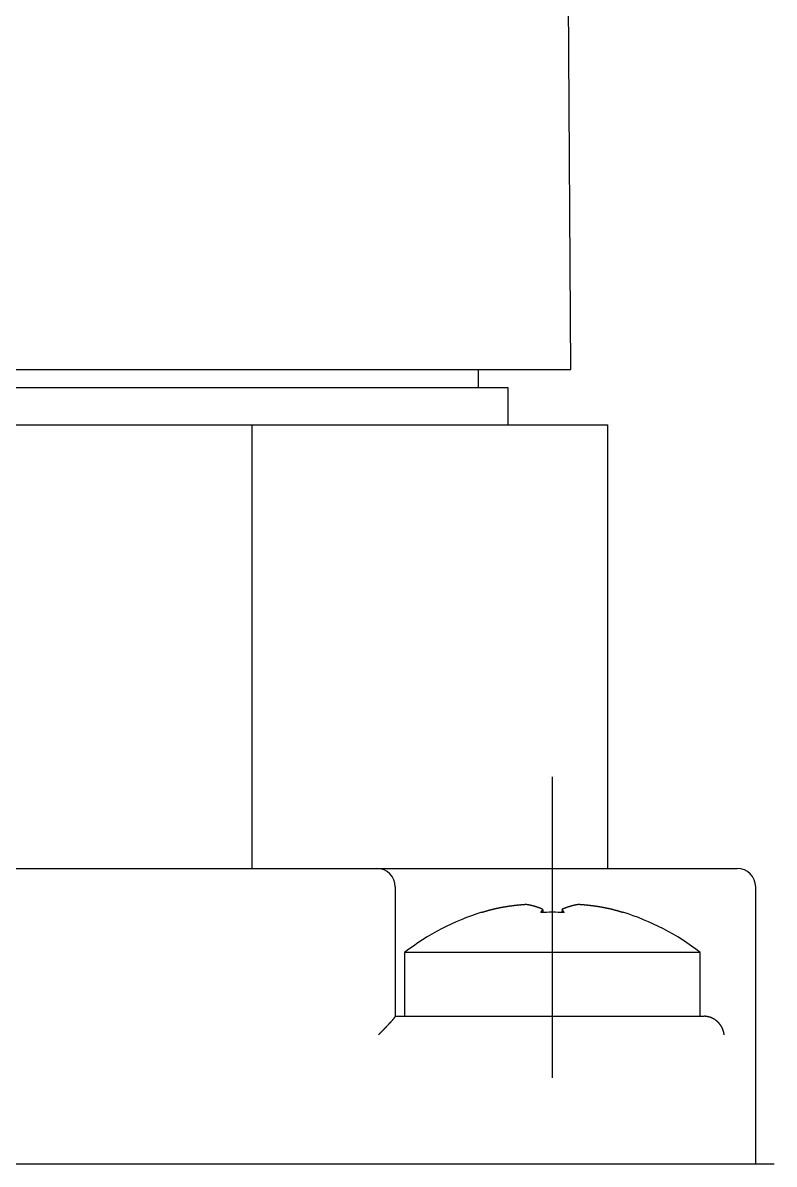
# Model space of a CAD drawing. Extents: x 55 to 320, y 62 to 485.
# Drawn here: x 276.3 to 296.63, y 316.9 to 347.77 of the extents above; entities that cross this region are included whole.
import ezdxf

# ---------------------------------------------------------------- set-up
doc = ezdxf.new("R2010")
doc.units = 0
doc.header["$MEASUREMENT"] = 0
doc.linetypes.add('CENTER', pattern=[50.8, 31.75, -6.35, 6.35, -6.35])
doc.layers.get('0').update_dxf_attribs({"linetype": 'CONTINUOUS'})
doc.layers.add('FR_QBM1_G14_40U', color=7, linetype='CONTINUOUS')

msp = doc.modelspace()

# ---------------------------------------------------------------- linework, layer by layer
at = {"linetype": 'CENTER'}
msp.add_line((290.628, 319.232), (290.628, 327.374), dxfattribs=at)
at = {"layer": 'FR_QBM1_G14_40U', "color": 5, "linetype": 'Continuous'}
for p, q in [((291.128, 338.396), (291.06, 348.396)), ((260.128, 338.396), (291.128, 338.396)), ((260.128, 338.396), (291.127, 338.396)), ((288.628, 337.896), (288.628, 338.396)), ((291.127, 338.396), (291.127, 338.396)), ((289.428, 337.896), (261.828, 337.896)), ((289.428, 336.896), (289.428, 337.896)), ((268.754, 336.896), (282.502, 336.896)), ((282.502, 336.896), (292.128, 336.896)), ((282.502, 324.896), (282.502, 336.896)), ((292.128, 324.896), (292.128, 336.896)), ((273.812, 324.896), (277.444, 324.896)), ((277.444, 324.896), (285.878, 324.896)), ((285.878, 324.896), (286.921, 324.896)), ((286.921, 324.896), (287.657, 324.896)), ((287.657, 324.896), (290.628, 324.896)), ((290.628, 324.896), (294.776, 324.896)), ((294.776, 324.896), (295.545, 324.896)), ((295.545, 324.896), (295.628, 324.896)), ((286.378, 324.396), (286.378, 320.894)), ((296.128, 316.896), (296.128, 324.396)), ((288.727, 323.704), (288.721, 323.71)), ((290.362, 323.792), (290.374, 323.706)), ((290.893, 323.792), (290.882, 323.706)), ((292.529, 323.704), (292.535, 323.71)), ((294.628, 322.62), (286.628, 322.62)), ((286.628, 322.62), (286.628, 320.896)), ((294.628, 320.896), (294.628, 322.62)), ((286.378, 320.896), (289.45, 320.896)), ((289.45, 320.896), (294.628, 320.896)), ((294.628, 320.896), (294.731, 320.896)), ((296.628, 316.896), (254.628, 316.896))]:
    msp.add_line(p, q, dxfattribs=at)
for points in [[(289.921, 323.919, 0), (289.914, 323.918, 0), (289.907, 323.918, 0), (289.9, 323.918, 0), (289.893, 323.917, 0), (289.885, 323.917, 0), (289.878, 323.916, 0), (289.871, 323.916, 0), (289.864, 323.915, 0), (289.857, 323.915, 0), (289.85, 323.914, 0), (289.843, 323.914, 0), (289.836, 323.913, 0), (289.829, 323.913, 0), (289.822, 323.912, 0), (289.815, 323.912, 0), (289.808, 323.911, 0), (289.801, 323.91, 0), (289.794, 323.91, 0), (289.787, 323.909, 0), (289.78, 323.909, 0), (289.773, 323.908, 0), (289.765, 323.907, 0), (289.758, 323.907, 0), (289.751, 323.906, 0), (289.744, 323.906, 0), (289.737, 323.905, 0), (289.73, 323.904, 0), (289.723, 323.904, 0), (289.716, 323.903, 0), (289.709, 323.902, 0), (289.702, 323.901, 0), (289.695, 323.901, 0), (289.688, 323.9, 0), (289.681, 323.899, 0), (289.674, 323.899, 0), (289.667, 323.898, 0), (289.66, 323.897, 0), (289.653, 323.896, 0), (289.646, 323.896, 0), (289.639, 323.895, 0), (289.632, 323.894, 0), (289.625, 323.893, 0), (289.618, 323.892, 0), (289.611, 323.892, 0), (289.604, 323.891, 0), (289.597, 323.89, 0), (289.59, 323.889, 0), (289.583, 323.888, 0), (289.576, 323.887, 0), (289.569, 323.887, 0), (289.562, 323.886, 0), (289.555, 323.885, 0), (289.548, 323.884, 0), (289.542, 323.883, 0), (289.535, 323.882, 0), (289.528, 323.881, 0), (289.521, 323.88, 0), (289.514, 323.879, 0), (289.507, 323.878, 0), (289.5, 323.878, 0), (289.493, 323.877, 0), (289.486, 323.876, 0), (289.479, 323.875, 0), (289.472, 323.874, 0), (289.465, 323.873, 0), (289.458, 323.872, 0), (289.451, 323.871, 0), (289.444, 323.87, 0), (289.437, 323.869, 0), (289.431, 323.868, 0), (289.424, 323.866, 0), (289.417, 323.865, 0), (289.41, 323.864, 0), (289.403, 323.863, 0), (289.396, 323.862, 0), (289.389, 323.861, 0), (289.382, 323.86, 0), (289.375, 323.859, 0), (289.368, 323.858, 0), (289.362, 323.857, 0), (289.355, 323.856, 0), (289.348, 323.854, 0), (289.341, 323.853, 0), (289.334, 323.852, 0), (289.327, 323.851, 0), (289.32, 323.85, 0), (289.313, 323.849, 0), (289.307, 323.847, 0), (289.3, 323.846, 0), (289.293, 323.845, 0), (289.286, 323.844, 0), (289.279, 323.842, 0), (289.272, 323.841, 0), (289.265, 323.84, 0), (289.259, 323.839, 0), (289.252, 323.837, 0), (289.245, 323.836, 0), (289.238, 323.835, 0), (289.231, 323.834, 0), (289.224, 323.832, 0), (289.218, 323.831, 0), (289.211, 323.83, 0), (289.204, 323.828, 0), (289.197, 323.827, 0), (289.19, 323.826, 0), (289.184, 323.824, 0), (289.177, 323.823, 0), (289.17, 323.822, 0), (289.163, 323.82, 0), (289.156, 323.819, 0), (289.15, 323.817, 0), (289.143, 323.816, 0), (289.136, 323.815, 0), (289.129, 323.813, 0), (289.122, 323.812, 0), (289.116, 323.81, 0), (289.109, 323.809, 0), (289.102, 323.807, 0), (289.095, 323.806, 0), (289.089, 323.804, 0), (289.082, 323.803, 0), (289.075, 323.801, 0), (289.068, 323.8, 0), (289.062, 323.798, 0), (289.055, 323.797, 0), (289.048, 323.795, 0), (289.041, 323.794, 0), (289.035, 323.792, 0)], [(290.362, 323.792, 0), (290.359, 323.794, 0), (290.355, 323.795, 0), (290.351, 323.797, 0), (290.348, 323.798, 0), (290.344, 323.8, 0), (290.341, 323.801, 0), (290.337, 323.803, 0), (290.333, 323.804, 0), (290.33, 323.806, 0), (290.326, 323.807, 0), (290.322, 323.809, 0), (290.319, 323.81, 0), (290.315, 323.812, 0), (290.312, 323.813, 0), (290.308, 323.815, 0), (290.304, 323.816, 0), (290.301, 323.817, 0), (290.297, 323.819, 0), (290.294, 323.82, 0), (290.29, 323.822, 0), (290.286, 323.823, 0), (290.283, 323.824, 0), (290.279, 323.826, 0), (290.276, 323.827, 0), (290.272, 323.828, 0), (290.269, 323.83, 0), (290.265, 323.831, 0), (290.262, 323.832, 0), (290.258, 323.834, 0), (290.254, 323.835, 0), (290.251, 323.836, 0), (290.247, 323.837, 0), (290.244, 323.839, 0), (290.24, 323.84, 0), (290.237, 323.841, 0), (290.233, 323.842, 0), (290.23, 323.844, 0), (290.226, 323.845, 0), (290.223, 323.846, 0), (290.219, 323.847, 0), (290.215, 323.849, 0), (290.212, 323.85, 0), (290.208, 323.851, 0), (290.205, 323.852, 0), (290.201, 323.853, 0), (290.198, 323.854, 0), (290.194, 323.856, 0), (290.191, 323.857, 0), (290.187, 323.858, 0), (290.184, 323.859, 0), (290.18, 323.86, 0), (290.177, 323.861, 0), (290.173, 323.862, 0), (290.17, 323.863, 0), (290.166, 323.864, 0), (290.163, 323.865, 0), (290.159, 323.866, 0), (290.156, 323.868, 0), (290.153, 323.869, 0), (290.149, 323.87, 0), (290.146, 323.871, 0), (290.142, 323.872, 0), (290.139, 323.873, 0), (290.135, 323.874, 0), (290.132, 323.875, 0), (290.128, 323.876, 0), (290.125, 323.877, 0), (290.121, 323.878, 0), (290.118, 323.878, 0), (290.115, 323.879, 0), (290.111, 323.88, 0), (290.108, 323.881, 0), (290.104, 323.882, 0), (290.101, 323.883, 0), (290.097, 323.884, 0), (290.094, 323.885, 0), (290.091, 323.886, 0), (290.087, 323.887, 0), (290.084, 323.887, 0), (290.08, 323.888, 0), (290.077, 323.889, 0), (290.074, 323.89, 0), (290.07, 323.891, 0), (290.067, 323.892, 0), (290.063, 323.892, 0), (290.06, 323.893, 0), (290.057, 323.894, 0), (290.053, 323.895, 0), (290.05, 323.896, 0), (290.047, 323.896, 0), (290.043, 323.897, 0), (290.04, 323.898, 0), (290.036, 323.899, 0), (290.033, 323.899, 0), (290.03, 323.9, 0), (290.026, 323.901, 0), (290.023, 323.901, 0), (290.02, 323.902, 0), (290.016, 323.903, 0), (290.013, 323.904, 0), (290.01, 323.904, 0), (290.006, 323.905, 0), (290.003, 323.906, 0), (290, 323.906, 0), (289.996, 323.907, 0), (289.993, 323.907, 0), (289.99, 323.908, 0), (289.986, 323.909, 0), (289.983, 323.909, 0), (289.98, 323.91, 0), (289.977, 323.91, 0), (289.973, 323.911, 0), (289.97, 323.912, 0), (289.967, 323.912, 0), (289.963, 323.913, 0), (289.96, 323.913, 0), (289.957, 323.914, 0), (289.953, 323.914, 0), (289.95, 323.915, 0), (289.947, 323.915, 0), (289.944, 323.916, 0), (289.94, 323.916, 0), (289.937, 323.917, 0), (289.934, 323.917, 0), (289.931, 323.918, 0), (289.927, 323.918, 0), (289.924, 323.918, 0), (289.921, 323.919, 0)], [(291.335, 323.919, 0), (291.332, 323.918, 0), (291.328, 323.918, 0), (291.325, 323.918, 0), (291.322, 323.917, 0), (291.319, 323.917, 0), (291.315, 323.916, 0), (291.312, 323.916, 0), (291.309, 323.915, 0), (291.305, 323.915, 0), (291.302, 323.914, 0), (291.299, 323.914, 0), (291.296, 323.913, 0), (291.292, 323.913, 0), (291.289, 323.912, 0), (291.286, 323.912, 0), (291.282, 323.911, 0), (291.279, 323.91, 0), (291.276, 323.91, 0), (291.273, 323.909, 0), (291.269, 323.909, 0), (291.266, 323.908, 0), (291.263, 323.907, 0), (291.259, 323.907, 0), (291.256, 323.906, 0), (291.253, 323.906, 0), (291.249, 323.905, 0), (291.246, 323.904, 0), (291.243, 323.904, 0), (291.239, 323.903, 0), (291.236, 323.902, 0), (291.233, 323.901, 0), (291.229, 323.901, 0), (291.226, 323.9, 0), (291.223, 323.899, 0), (291.219, 323.899, 0), (291.216, 323.898, 0), (291.212, 323.897, 0), (291.209, 323.896, 0), (291.206, 323.896, 0), (291.202, 323.895, 0), (291.199, 323.894, 0), (291.196, 323.893, 0), (291.192, 323.892, 0), (291.189, 323.892, 0), (291.185, 323.891, 0), (291.182, 323.89, 0), (291.179, 323.889, 0), (291.175, 323.888, 0), (291.172, 323.887, 0), (291.168, 323.887, 0), (291.165, 323.886, 0), (291.162, 323.885, 0), (291.158, 323.884, 0), (291.155, 323.883, 0), (291.151, 323.882, 0), (291.148, 323.881, 0), (291.144, 323.88, 0), (291.141, 323.879, 0), (291.138, 323.878, 0), (291.134, 323.878, 0), (291.131, 323.877, 0), (291.127, 323.876, 0), (291.124, 323.875, 0), (291.12, 323.874, 0), (291.117, 323.873, 0), (291.113, 323.872, 0), (291.11, 323.871, 0), (291.107, 323.87, 0), (291.103, 323.869, 0), (291.1, 323.868, 0), (291.096, 323.866, 0), (291.093, 323.865, 0), (291.089, 323.864, 0), (291.086, 323.863, 0), (291.082, 323.862, 0), (291.079, 323.861, 0), (291.075, 323.86, 0), (291.072, 323.859, 0), (291.068, 323.858, 0), (291.065, 323.857, 0), (291.061, 323.856, 0), (291.058, 323.854, 0), (291.054, 323.853, 0), (291.051, 323.852, 0), (291.047, 323.851, 0), (291.044, 323.85, 0), (291.04, 323.849, 0), (291.037, 323.847, 0), (291.033, 323.846, 0), (291.03, 323.845, 0), (291.026, 323.844, 0), (291.023, 323.842, 0), (291.019, 323.841, 0), (291.015, 323.84, 0), (291.012, 323.839, 0), (291.008, 323.837, 0), (291.005, 323.836, 0), (291.001, 323.835, 0), (290.998, 323.834, 0), (290.994, 323.832, 0), (290.991, 323.831, 0), (290.987, 323.83, 0), (290.983, 323.828, 0), (290.98, 323.827, 0), (290.976, 323.826, 0), (290.973, 323.824, 0), (290.969, 323.823, 0), (290.966, 323.822, 0), (290.962, 323.82, 0), (290.958, 323.819, 0), (290.955, 323.817, 0), (290.951, 323.816, 0), (290.948, 323.815, 0), (290.944, 323.813, 0), (290.94, 323.812, 0), (290.937, 323.81, 0), (290.933, 323.809, 0), (290.93, 323.807, 0), (290.926, 323.806, 0), (290.922, 323.804, 0), (290.919, 323.803, 0), (290.915, 323.801, 0), (290.912, 323.8, 0), (290.908, 323.798, 0), (290.904, 323.797, 0), (290.901, 323.795, 0), (290.897, 323.794, 0), (290.893, 323.792, 0)], [(292.221, 323.792, 0), (292.214, 323.794, 0), (292.207, 323.795, 0), (292.201, 323.797, 0), (292.194, 323.798, 0), (292.187, 323.8, 0), (292.181, 323.801, 0), (292.174, 323.803, 0), (292.167, 323.804, 0), (292.16, 323.806, 0), (292.153, 323.807, 0), (292.147, 323.809, 0), (292.14, 323.81, 0), (292.133, 323.812, 0), (292.126, 323.813, 0), (292.12, 323.815, 0), (292.113, 323.816, 0), (292.106, 323.817, 0), (292.099, 323.819, 0), (292.092, 323.82, 0), (292.086, 323.822, 0), (292.079, 323.823, 0), (292.072, 323.824, 0), (292.065, 323.826, 0), (292.058, 323.827, 0), (292.052, 323.828, 0), (292.045, 323.83, 0), (292.038, 323.831, 0), (292.031, 323.832, 0), (292.024, 323.834, 0), (292.018, 323.835, 0), (292.011, 323.836, 0), (292.004, 323.837, 0), (291.997, 323.839, 0), (291.99, 323.84, 0), (291.983, 323.841, 0), (291.977, 323.842, 0), (291.97, 323.844, 0), (291.963, 323.845, 0), (291.956, 323.846, 0), (291.949, 323.847, 0), (291.942, 323.849, 0), (291.935, 323.85, 0), (291.928, 323.851, 0), (291.922, 323.852, 0), (291.915, 323.853, 0), (291.908, 323.854, 0), (291.901, 323.856, 0), (291.894, 323.857, 0), (291.887, 323.858, 0), (291.88, 323.859, 0), (291.873, 323.86, 0), (291.867, 323.861, 0), (291.86, 323.862, 0), (291.853, 323.863, 0), (291.846, 323.864, 0), (291.839, 323.865, 0), (291.832, 323.866, 0), (291.825, 323.868, 0), (291.818, 323.869, 0), (291.811, 323.87, 0), (291.804, 323.871, 0), (291.797, 323.872, 0), (291.791, 323.873, 0), (291.784, 323.874, 0), (291.777, 323.875, 0), (291.77, 323.876, 0), (291.763, 323.877, 0), (291.756, 323.878, 0), (291.749, 323.878, 0), (291.742, 323.879, 0), (291.735, 323.88, 0), (291.728, 323.881, 0), (291.721, 323.882, 0), (291.714, 323.883, 0), (291.707, 323.884, 0), (291.7, 323.885, 0), (291.693, 323.886, 0), (291.686, 323.887, 0), (291.679, 323.887, 0), (291.672, 323.888, 0), (291.665, 323.889, 0), (291.658, 323.89, 0), (291.651, 323.891, 0), (291.644, 323.892, 0), (291.637, 323.892, 0), (291.63, 323.893, 0), (291.623, 323.894, 0), (291.616, 323.895, 0), (291.609, 323.896, 0), (291.602, 323.896, 0), (291.595, 323.897, 0), (291.588, 323.898, 0), (291.581, 323.899, 0), (291.574, 323.899, 0), (291.567, 323.9, 0), (291.56, 323.901, 0), (291.553, 323.901, 0), (291.546, 323.902, 0), (291.539, 323.903, 0), (291.532, 323.904, 0), (291.525, 323.904, 0), (291.518, 323.905, 0), (291.511, 323.906, 0), (291.504, 323.906, 0), (291.497, 323.907, 0), (291.49, 323.907, 0), (291.483, 323.908, 0), (291.476, 323.909, 0), (291.469, 323.909, 0), (291.462, 323.91, 0), (291.455, 323.91, 0), (291.448, 323.911, 0), (291.441, 323.912, 0), (291.434, 323.912, 0), (291.427, 323.913, 0), (291.42, 323.913, 0), (291.413, 323.914, 0), (291.406, 323.914, 0), (291.398, 323.915, 0), (291.391, 323.915, 0), (291.384, 323.916, 0), (291.377, 323.916, 0), (291.37, 323.917, 0), (291.363, 323.917, 0), (291.356, 323.918, 0), (291.349, 323.918, 0), (291.342, 323.918, 0), (291.335, 323.919, 0)], [(289.035, 323.792, 0), (289.032, 323.792, 0), (289.03, 323.791, 0), (289.027, 323.79, 0), (289.025, 323.79, 0), (289.023, 323.789, 0), (289.02, 323.789, 0), (289.018, 323.788, 0), (289.015, 323.787, 0), (289.013, 323.787, 0), (289.01, 323.786, 0), (289.008, 323.785, 0), (289.006, 323.785, 0), (289.003, 323.784, 0), (289.001, 323.783, 0), (288.998, 323.783, 0), (288.996, 323.782, 0), (288.994, 323.782, 0), (288.991, 323.781, 0), (288.989, 323.78, 0), (288.986, 323.78, 0), (288.984, 323.779, 0), (288.981, 323.778, 0), (288.979, 323.778, 0), (288.977, 323.777, 0), (288.974, 323.776, 0), (288.972, 323.776, 0), (288.969, 323.775, 0), (288.967, 323.774, 0), (288.965, 323.774, 0), (288.962, 323.773, 0), (288.96, 323.772, 0), (288.957, 323.772, 0), (288.955, 323.771, 0), (288.953, 323.77, 0), (288.95, 323.77, 0), (288.948, 323.769, 0), (288.945, 323.768, 0), (288.943, 323.768, 0), (288.94, 323.767, 0), (288.938, 323.766, 0), (288.936, 323.766, 0), (288.933, 323.765, 0), (288.931, 323.764, 0), (288.928, 323.764, 0), (288.926, 323.763, 0), (288.924, 323.762, 0), (288.921, 323.762, 0), (288.919, 323.761, 0), (288.916, 323.76, 0), (288.914, 323.76, 0), (288.912, 323.759, 0), (288.909, 323.758, 0), (288.907, 323.758, 0), (288.904, 323.757, 0), (288.902, 323.756, 0), (288.899, 323.756, 0), (288.897, 323.755, 0), (288.895, 323.754, 0), (288.892, 323.754, 0), (288.89, 323.753, 0), (288.887, 323.752, 0), (288.885, 323.751, 0), (288.883, 323.751, 0), (288.88, 323.75, 0), (288.878, 323.749, 0), (288.875, 323.749, 0), (288.873, 323.748, 0), (288.871, 323.747, 0), (288.868, 323.747, 0), (288.866, 323.746, 0), (288.863, 323.745, 0), (288.861, 323.745, 0), (288.859, 323.744, 0), (288.856, 323.743, 0), (288.854, 323.742, 0), (288.851, 323.742, 0), (288.849, 323.741, 0), (288.847, 323.74, 0), (288.844, 323.74, 0), (288.842, 323.739, 0), (288.839, 323.738, 0), (288.837, 323.738, 0), (288.835, 323.737, 0), (288.832, 323.736, 0), (288.83, 323.735, 0), (288.827, 323.735, 0), (288.825, 323.734, 0), (288.823, 323.733, 0), (288.82, 323.733, 0), (288.818, 323.732, 0), (288.815, 323.731, 0), (288.813, 323.73, 0), (288.811, 323.73, 0), (288.808, 323.729, 0), (288.806, 323.728, 0), (288.803, 323.728, 0), (288.801, 323.727, 0), (288.799, 323.726, 0), (288.796, 323.725, 0), (288.794, 323.725, 0), (288.791, 323.724, 0), (288.789, 323.723, 0), (288.787, 323.722, 0), (288.784, 323.722, 0), (288.782, 323.721, 0), (288.779, 323.72, 0), (288.777, 323.72, 0), (288.775, 323.719, 0), (288.772, 323.718, 0), (288.77, 323.717, 0), (288.768, 323.717, 0), (288.765, 323.716, 0), (288.763, 323.715, 0), (288.76, 323.714, 0), (288.758, 323.714, 0), (288.756, 323.713, 0), (288.753, 323.712, 0), (288.751, 323.711, 0), (288.748, 323.711, 0), (288.746, 323.71, 0), (288.744, 323.709, 0), (288.741, 323.708, 0), (288.739, 323.708, 0), (288.736, 323.707, 0), (288.734, 323.706, 0), (288.732, 323.705, 0), (288.729, 323.705, 0), (288.727, 323.704, 0)], [(290.362, 323.792, 0), (290.362, 323.792, 0), (290.361, 323.791, 0), (290.361, 323.79, 0), (290.361, 323.79, 0), (290.36, 323.789, 0), (290.36, 323.789, 0), (290.359, 323.788, 0), (290.359, 323.787, 0), (290.359, 323.787, 0), (290.358, 323.786, 0), (290.358, 323.785, 0), (290.357, 323.785, 0), (290.357, 323.784, 0), (290.357, 323.783, 0), (290.356, 323.783, 0), (290.356, 323.782, 0), (290.355, 323.782, 0), (290.355, 323.781, 0), (290.355, 323.78, 0), (290.354, 323.78, 0), (290.354, 323.779, 0), (290.353, 323.778, 0), (290.353, 323.778, 0), (290.353, 323.777, 0), (290.352, 323.776, 0), (290.352, 323.776, 0), (290.351, 323.775, 0), (290.351, 323.774, 0), (290.351, 323.774, 0), (290.35, 323.773, 0), (290.35, 323.772, 0), (290.349, 323.772, 0), (290.349, 323.771, 0), (290.349, 323.77, 0), (290.348, 323.77, 0), (290.348, 323.769, 0), (290.347, 323.768, 0), (290.347, 323.768, 0), (290.347, 323.767, 0), (290.346, 323.766, 0), (290.346, 323.766, 0), (290.345, 323.765, 0), (290.345, 323.764, 0), (290.345, 323.764, 0), (290.344, 323.763, 0), (290.344, 323.762, 0), (290.343, 323.762, 0), (290.343, 323.761, 0), (290.343, 323.76, 0), (290.342, 323.76, 0), (290.342, 323.759, 0), (290.341, 323.758, 0), (290.341, 323.758, 0), (290.341, 323.757, 0), (290.34, 323.756, 0), (290.34, 323.756, 0), (290.339, 323.755, 0), (290.339, 323.754, 0), (290.339, 323.754, 0), (290.338, 323.753, 0), (290.338, 323.752, 0), (290.337, 323.751, 0), (290.337, 323.751, 0), (290.337, 323.75, 0), (290.336, 323.749, 0), (290.336, 323.749, 0), (290.335, 323.748, 0), (290.335, 323.747, 0), (290.335, 323.747, 0), (290.334, 323.746, 0), (290.334, 323.745, 0), (290.333, 323.745, 0), (290.333, 323.744, 0), (290.333, 323.743, 0), (290.332, 323.742, 0), (290.332, 323.742, 0), (290.331, 323.741, 0), (290.331, 323.74, 0), (290.331, 323.74, 0), (290.33, 323.739, 0), (290.33, 323.738, 0), (290.329, 323.738, 0), (290.329, 323.737, 0), (290.329, 323.736, 0), (290.328, 323.735, 0), (290.328, 323.735, 0), (290.327, 323.734, 0), (290.327, 323.733, 0), (290.327, 323.733, 0), (290.326, 323.732, 0), (290.326, 323.731, 0), (290.325, 323.73, 0), (290.325, 323.73, 0), (290.325, 323.729, 0), (290.324, 323.728, 0), (290.324, 323.728, 0), (290.323, 323.727, 0), (290.323, 323.726, 0), (290.323, 323.725, 0), (290.322, 323.725, 0), (290.322, 323.724, 0), (290.321, 323.723, 0), (290.321, 323.722, 0), (290.321, 323.722, 0), (290.32, 323.721, 0), (290.32, 323.72, 0), (290.319, 323.72, 0), (290.319, 323.719, 0), (290.319, 323.718, 0), (290.318, 323.717, 0), (290.318, 323.717, 0), (290.317, 323.716, 0), (290.317, 323.715, 0), (290.317, 323.714, 0), (290.316, 323.714, 0), (290.316, 323.713, 0), (290.315, 323.712, 0), (290.315, 323.711, 0), (290.315, 323.711, 0), (290.314, 323.71, 0), (290.314, 323.709, 0), (290.313, 323.708, 0), (290.313, 323.708, 0), (290.313, 323.707, 0), (290.312, 323.706, 0), (290.312, 323.705, 0), (290.311, 323.705, 0), (290.311, 323.704, 0)], [(290.945, 323.704, 0), (290.944, 323.705, 0), (290.944, 323.705, 0), (290.943, 323.706, 0), (290.943, 323.707, 0), (290.943, 323.708, 0), (290.942, 323.708, 0), (290.942, 323.709, 0), (290.941, 323.71, 0), (290.941, 323.711, 0), (290.941, 323.711, 0), (290.94, 323.712, 0), (290.94, 323.713, 0), (290.939, 323.714, 0), (290.939, 323.714, 0), (290.939, 323.715, 0), (290.938, 323.716, 0), (290.938, 323.717, 0), (290.937, 323.717, 0), (290.937, 323.718, 0), (290.937, 323.719, 0), (290.936, 323.72, 0), (290.936, 323.72, 0), (290.935, 323.721, 0), (290.935, 323.722, 0), (290.935, 323.722, 0), (290.934, 323.723, 0), (290.934, 323.724, 0), (290.933, 323.725, 0), (290.933, 323.725, 0), (290.933, 323.726, 0), (290.932, 323.727, 0), (290.932, 323.728, 0), (290.931, 323.728, 0), (290.931, 323.729, 0), (290.931, 323.73, 0), (290.93, 323.73, 0), (290.93, 323.731, 0), (290.929, 323.732, 0), (290.929, 323.733, 0), (290.929, 323.733, 0), (290.928, 323.734, 0), (290.928, 323.735, 0), (290.927, 323.735, 0), (290.927, 323.736, 0), (290.927, 323.737, 0), (290.926, 323.738, 0), (290.926, 323.738, 0), (290.925, 323.739, 0), (290.925, 323.74, 0), (290.925, 323.74, 0), (290.924, 323.741, 0), (290.924, 323.742, 0), (290.923, 323.742, 0), (290.923, 323.743, 0), (290.923, 323.744, 0), (290.922, 323.745, 0), (290.922, 323.745, 0), (290.921, 323.746, 0), (290.921, 323.747, 0), (290.921, 323.747, 0), (290.92, 323.748, 0), (290.92, 323.749, 0), (290.919, 323.749, 0), (290.919, 323.75, 0), (290.919, 323.751, 0), (290.918, 323.751, 0), (290.918, 323.752, 0), (290.917, 323.753, 0), (290.917, 323.754, 0), (290.917, 323.754, 0), (290.916, 323.755, 0), (290.916, 323.756, 0), (290.915, 323.756, 0), (290.915, 323.757, 0), (290.915, 323.758, 0), (290.914, 323.758, 0), (290.914, 323.759, 0), (290.913, 323.76, 0), (290.913, 323.76, 0), (290.913, 323.761, 0), (290.912, 323.762, 0), (290.912, 323.762, 0), (290.911, 323.763, 0), (290.911, 323.764, 0), (290.911, 323.764, 0), (290.91, 323.765, 0), (290.91, 323.766, 0), (290.909, 323.766, 0), (290.909, 323.767, 0), (290.909, 323.768, 0), (290.908, 323.768, 0), (290.908, 323.769, 0), (290.907, 323.77, 0), (290.907, 323.77, 0), (290.907, 323.771, 0), (290.906, 323.772, 0), (290.906, 323.772, 0), (290.905, 323.773, 0), (290.905, 323.774, 0), (290.905, 323.774, 0), (290.904, 323.775, 0), (290.904, 323.776, 0), (290.903, 323.776, 0), (290.903, 323.777, 0), (290.903, 323.778, 0), (290.902, 323.778, 0), (290.902, 323.779, 0), (290.901, 323.78, 0), (290.901, 323.78, 0), (290.901, 323.781, 0), (290.9, 323.782, 0), (290.9, 323.782, 0), (290.899, 323.783, 0), (290.899, 323.783, 0), (290.899, 323.784, 0), (290.898, 323.785, 0), (290.898, 323.785, 0), (290.897, 323.786, 0), (290.897, 323.787, 0), (290.897, 323.787, 0), (290.896, 323.788, 0), (290.896, 323.789, 0), (290.895, 323.789, 0), (290.895, 323.79, 0), (290.895, 323.79, 0), (290.894, 323.791, 0), (290.894, 323.792, 0), (290.893, 323.792, 0)], [(292.529, 323.704, 0), (292.526, 323.705, 0), (292.524, 323.705, 0), (292.522, 323.706, 0), (292.519, 323.707, 0), (292.517, 323.708, 0), (292.514, 323.708, 0), (292.512, 323.709, 0), (292.51, 323.71, 0), (292.507, 323.711, 0), (292.505, 323.711, 0), (292.502, 323.712, 0), (292.5, 323.713, 0), (292.498, 323.714, 0), (292.495, 323.714, 0), (292.493, 323.715, 0), (292.491, 323.716, 0), (292.488, 323.717, 0), (292.486, 323.717, 0), (292.483, 323.718, 0), (292.481, 323.719, 0), (292.479, 323.72, 0), (292.476, 323.72, 0), (292.474, 323.721, 0), (292.471, 323.722, 0), (292.469, 323.722, 0), (292.467, 323.723, 0), (292.464, 323.724, 0), (292.462, 323.725, 0), (292.459, 323.725, 0), (292.457, 323.726, 0), (292.455, 323.727, 0), (292.452, 323.728, 0), (292.45, 323.728, 0), (292.447, 323.729, 0), (292.445, 323.73, 0), (292.443, 323.73, 0), (292.44, 323.731, 0), (292.438, 323.732, 0), (292.435, 323.733, 0), (292.433, 323.733, 0), (292.431, 323.734, 0), (292.428, 323.735, 0), (292.426, 323.735, 0), (292.423, 323.736, 0), (292.421, 323.737, 0), (292.419, 323.738, 0), (292.416, 323.738, 0), (292.414, 323.739, 0), (292.411, 323.74, 0), (292.409, 323.74, 0), (292.407, 323.741, 0), (292.404, 323.742, 0), (292.402, 323.742, 0), (292.399, 323.743, 0), (292.397, 323.744, 0), (292.395, 323.745, 0), (292.392, 323.745, 0), (292.39, 323.746, 0), (292.387, 323.747, 0), (292.385, 323.747, 0), (292.383, 323.748, 0), (292.38, 323.749, 0), (292.378, 323.749, 0), (292.375, 323.75, 0), (292.373, 323.751, 0), (292.371, 323.751, 0), (292.368, 323.752, 0), (292.366, 323.753, 0), (292.363, 323.754, 0), (292.361, 323.754, 0), (292.359, 323.755, 0), (292.356, 323.756, 0), (292.354, 323.756, 0), (292.351, 323.757, 0), (292.349, 323.758, 0), (292.347, 323.758, 0), (292.344, 323.759, 0), (292.342, 323.76, 0), (292.339, 323.76, 0), (292.337, 323.761, 0), (292.334, 323.762, 0), (292.332, 323.762, 0), (292.33, 323.763, 0), (292.327, 323.764, 0), (292.325, 323.764, 0), (292.322, 323.765, 0), (292.32, 323.766, 0), (292.318, 323.766, 0), (292.315, 323.767, 0), (292.313, 323.768, 0), (292.31, 323.768, 0), (292.308, 323.769, 0), (292.306, 323.77, 0), (292.303, 323.77, 0), (292.301, 323.771, 0), (292.298, 323.772, 0), (292.296, 323.772, 0), (292.293, 323.773, 0), (292.291, 323.774, 0), (292.289, 323.774, 0), (292.286, 323.775, 0), (292.284, 323.776, 0), (292.281, 323.776, 0), (292.279, 323.777, 0), (292.277, 323.778, 0), (292.274, 323.778, 0), (292.272, 323.779, 0), (292.269, 323.78, 0), (292.267, 323.78, 0), (292.264, 323.781, 0), (292.262, 323.782, 0), (292.26, 323.782, 0), (292.257, 323.783, 0), (292.255, 323.783, 0), (292.252, 323.784, 0), (292.25, 323.785, 0), (292.248, 323.785, 0), (292.245, 323.786, 0), (292.243, 323.787, 0), (292.24, 323.787, 0), (292.238, 323.788, 0), (292.235, 323.789, 0), (292.233, 323.789, 0), (292.231, 323.79, 0), (292.228, 323.79, 0), (292.226, 323.791, 0), (292.223, 323.792, 0), (292.221, 323.792, 0)], [(285.923, 320.396, 0), (285.929, 320.402, 0), (285.935, 320.408, 0), (285.94, 320.414, 0), (285.946, 320.419, 0), (285.952, 320.425, 0), (285.958, 320.431, 0), (285.963, 320.437, 0), (285.969, 320.442, 0), (285.975, 320.448, 0), (285.98, 320.454, 0), (285.986, 320.46, 0), (285.992, 320.465, 0), (285.997, 320.471, 0), (286.003, 320.477, 0), (286.008, 320.482, 0), (286.014, 320.488, 0), (286.02, 320.494, 0), (286.025, 320.5, 0), (286.031, 320.505, 0), (286.036, 320.511, 0), (286.042, 320.516, 0), (286.047, 320.522, 0), (286.052, 320.528, 0), (286.058, 320.533, 0), (286.063, 320.539, 0), (286.069, 320.544, 0), (286.074, 320.55, 0), (286.079, 320.555, 0), (286.085, 320.561, 0), (286.09, 320.566, 0), (286.095, 320.572, 0), (286.1, 320.577, 0), (286.105, 320.582, 0), (286.11, 320.588, 0), (286.116, 320.593, 0), (286.121, 320.598, 0), (286.126, 320.604, 0), (286.131, 320.609, 0), (286.136, 320.614, 0), (286.141, 320.619, 0), (286.146, 320.624, 0), (286.15, 320.63, 0), (286.155, 320.635, 0), (286.16, 320.64, 0), (286.165, 320.645, 0), (286.169, 320.65, 0), (286.174, 320.655, 0), (286.179, 320.66, 0), (286.183, 320.665, 0), (286.188, 320.669, 0), (286.192, 320.674, 0), (286.197, 320.679, 0), (286.201, 320.684, 0), (286.206, 320.688, 0), (286.21, 320.693, 0), (286.214, 320.698, 0), (286.219, 320.702, 0), (286.223, 320.707, 0), (286.227, 320.711, 0), (286.231, 320.716, 0), (286.235, 320.72, 0), (286.239, 320.725, 0), (286.243, 320.729, 0), (286.247, 320.733, 0), (286.251, 320.738, 0), (286.255, 320.742, 0), (286.259, 320.746, 0), (286.262, 320.75, 0), (286.266, 320.754, 0), (286.27, 320.758, 0), (286.273, 320.762, 0), (286.277, 320.766, 0), (286.28, 320.77, 0), (286.284, 320.774, 0), (286.287, 320.777, 0), (286.29, 320.781, 0), (286.293, 320.785, 0), (286.297, 320.788, 0), (286.3, 320.792, 0), (286.303, 320.795, 0), (286.306, 320.799, 0), (286.309, 320.802, 0), (286.312, 320.806, 0), (286.315, 320.809, 0), (286.317, 320.812, 0), (286.32, 320.815, 0), (286.323, 320.819, 0), (286.325, 320.822, 0), (286.328, 320.825, 0), (286.33, 320.828, 0), (286.333, 320.83, 0), (286.335, 320.833, 0), (286.337, 320.836, 0), (286.34, 320.839, 0), (286.342, 320.841, 0), (286.344, 320.844, 0), (286.346, 320.847, 0), (286.348, 320.849, 0), (286.35, 320.851, 0), (286.352, 320.854, 0), (286.354, 320.856, 0), (286.355, 320.858, 0), (286.357, 320.861, 0), (286.359, 320.863, 0), (286.36, 320.865, 0), (286.362, 320.867, 0), (286.363, 320.869, 0), (286.365, 320.87, 0), (286.366, 320.872, 0), (286.367, 320.874, 0), (286.368, 320.876, 0), (286.369, 320.877, 0), (286.37, 320.879, 0), (286.371, 320.88, 0), (286.372, 320.882, 0), (286.373, 320.883, 0), (286.374, 320.884, 0), (286.374, 320.886, 0), (286.375, 320.887, 0), (286.376, 320.888, 0), (286.376, 320.889, 0), (286.377, 320.89, 0), (286.377, 320.891, 0), (286.377, 320.892, 0), (286.378, 320.892, 0), (286.378, 320.893, 0), (286.378, 320.894, 0), (286.378, 320.894, 0)], [(294.776, 320.894, 0), (294.776, 320.894, 0), (294.776, 320.894, 0), (294.775, 320.894, 0), (294.775, 320.894, 0), (294.774, 320.894, 0), (294.774, 320.894, 0), (294.774, 320.894, 0), (294.773, 320.894, 0), (294.773, 320.894, 0), (294.773, 320.894, 0), (294.772, 320.894, 0), (294.772, 320.895, 0), (294.772, 320.895, 0), (294.771, 320.895, 0), (294.771, 320.895, 0), (294.771, 320.895, 0), (294.77, 320.895, 0), (294.77, 320.895, 0), (294.769, 320.895, 0), (294.769, 320.895, 0), (294.769, 320.895, 0), (294.768, 320.895, 0), (294.768, 320.895, 0), (294.768, 320.895, 0), (294.767, 320.895, 0), (294.767, 320.895, 0), (294.767, 320.895, 0), (294.766, 320.895, 0), (294.766, 320.895, 0), (294.766, 320.895, 0), (294.765, 320.895, 0), (294.765, 320.895, 0), (294.765, 320.895, 0), (294.764, 320.895, 0), (294.764, 320.895, 0), (294.763, 320.895, 0), (294.763, 320.895, 0), (294.763, 320.895, 0), (294.762, 320.895, 0), (294.762, 320.895, 0), (294.762, 320.895, 0), (294.761, 320.895, 0), (294.761, 320.895, 0), (294.761, 320.895, 0), (294.76, 320.895, 0), (294.76, 320.895, 0), (294.76, 320.895, 0), (294.759, 320.895, 0), (294.759, 320.895, 0), (294.758, 320.895, 0), (294.758, 320.895, 0), (294.758, 320.895, 0), (294.757, 320.895, 0), (294.757, 320.896, 0), (294.757, 320.896, 0), (294.756, 320.896, 0), (294.756, 320.896, 0), (294.756, 320.896, 0), (294.755, 320.896, 0), (294.755, 320.896, 0), (294.755, 320.896, 0), (294.754, 320.896, 0), (294.754, 320.896, 0), (294.753, 320.896, 0), (294.753, 320.896, 0), (294.753, 320.896, 0), (294.752, 320.896, 0), (294.752, 320.896, 0), (294.752, 320.896, 0), (294.751, 320.896, 0), (294.751, 320.896, 0), (294.751, 320.896, 0), (294.75, 320.896, 0), (294.75, 320.896, 0), (294.75, 320.896, 0), (294.749, 320.896, 0), (294.749, 320.896, 0), (294.748, 320.896, 0), (294.748, 320.896, 0), (294.748, 320.896, 0), (294.747, 320.896, 0), (294.747, 320.896, 0), (294.747, 320.896, 0), (294.746, 320.896, 0), (294.746, 320.896, 0), (294.746, 320.896, 0), (294.745, 320.896, 0), (294.745, 320.896, 0), (294.745, 320.896, 0), (294.744, 320.896, 0), (294.744, 320.896, 0), (294.743, 320.896, 0), (294.743, 320.896, 0), (294.743, 320.896, 0), (294.742, 320.896, 0), (294.742, 320.896, 0), (294.742, 320.896, 0), (294.741, 320.896, 0), (294.741, 320.896, 0), (294.741, 320.896, 0), (294.74, 320.896, 0), (294.74, 320.896, 0), (294.74, 320.896, 0), (294.739, 320.896, 0), (294.739, 320.896, 0), (294.739, 320.896, 0), (294.738, 320.896, 0), (294.738, 320.896, 0), (294.737, 320.896, 0), (294.737, 320.896, 0), (294.737, 320.896, 0), (294.736, 320.896, 0), (294.736, 320.896, 0), (294.736, 320.896, 0), (294.735, 320.896, 0), (294.735, 320.896, 0), (294.735, 320.896, 0), (294.734, 320.896, 0), (294.734, 320.896, 0), (294.734, 320.896, 0), (294.733, 320.896, 0), (294.733, 320.896, 0), (294.732, 320.896, 0), (294.732, 320.896, 0), (294.732, 320.896, 0), (294.731, 320.896, 0), (294.731, 320.896, 0), (294.731, 320.896, 0)], [(295.274, 320.396, 0), (295.274, 320.402, 0), (295.273, 320.408, 0), (295.272, 320.414, 0), (295.272, 320.419, 0), (295.271, 320.425, 0), (295.27, 320.431, 0), (295.269, 320.437, 0), (295.268, 320.442, 0), (295.267, 320.448, 0), (295.266, 320.454, 0), (295.264, 320.46, 0), (295.263, 320.465, 0), (295.262, 320.471, 0), (295.26, 320.477, 0), (295.259, 320.482, 0), (295.257, 320.488, 0), (295.256, 320.494, 0), (295.254, 320.5, 0), (295.252, 320.505, 0), (295.251, 320.511, 0), (295.249, 320.516, 0), (295.247, 320.522, 0), (295.245, 320.528, 0), (295.243, 320.533, 0), (295.241, 320.539, 0), (295.238, 320.544, 0), (295.236, 320.55, 0), (295.234, 320.555, 0), (295.232, 320.561, 0), (295.229, 320.566, 0), (295.227, 320.572, 0), (295.224, 320.577, 0), (295.221, 320.582, 0), (295.219, 320.588, 0), (295.216, 320.593, 0), (295.213, 320.598, 0), (295.21, 320.604, 0), (295.208, 320.609, 0), (295.205, 320.614, 0), (295.202, 320.619, 0), (295.199, 320.624, 0), (295.195, 320.63, 0), (295.192, 320.635, 0), (295.189, 320.64, 0), (295.186, 320.645, 0), (295.182, 320.65, 0), (295.179, 320.655, 0), (295.176, 320.66, 0), (295.172, 320.665, 0), (295.168, 320.669, 0), (295.165, 320.674, 0), (295.161, 320.679, 0), (295.157, 320.684, 0), (295.154, 320.688, 0), (295.15, 320.693, 0), (295.146, 320.698, 0), (295.142, 320.702, 0), (295.138, 320.707, 0), (295.134, 320.711, 0), (295.13, 320.716, 0), (295.126, 320.72, 0), (295.122, 320.725, 0), (295.118, 320.729, 0), (295.113, 320.733, 0), (295.109, 320.738, 0), (295.105, 320.742, 0), (295.1, 320.746, 0), (295.096, 320.75, 0), (295.091, 320.754, 0), (295.087, 320.758, 0), (295.082, 320.762, 0), (295.078, 320.766, 0), (295.073, 320.77, 0), (295.069, 320.774, 0), (295.064, 320.777, 0), (295.059, 320.781, 0), (295.054, 320.785, 0), (295.049, 320.788, 0), (295.045, 320.792, 0), (295.04, 320.795, 0), (295.035, 320.799, 0), (295.03, 320.802, 0), (295.025, 320.806, 0), (295.02, 320.809, 0), (295.015, 320.812, 0), (295.01, 320.815, 0), (295.004, 320.819, 0), (294.999, 320.822, 0), (294.994, 320.825, 0), (294.989, 320.828, 0), (294.984, 320.83, 0), (294.978, 320.833, 0), (294.973, 320.836, 0), (294.968, 320.839, 0), (294.962, 320.841, 0), (294.957, 320.844, 0), (294.952, 320.847, 0), (294.946, 320.849, 0), (294.941, 320.851, 0), (294.935, 320.854, 0), (294.93, 320.856, 0), (294.924, 320.858, 0), (294.919, 320.861, 0), (294.913, 320.863, 0), (294.908, 320.865, 0), (294.902, 320.867, 0), (294.896, 320.869, 0), (294.891, 320.87, 0), (294.885, 320.872, 0), (294.88, 320.874, 0), (294.874, 320.876, 0), (294.868, 320.877, 0), (294.863, 320.879, 0), (294.857, 320.88, 0), (294.851, 320.882, 0), (294.845, 320.883, 0), (294.84, 320.884, 0), (294.834, 320.886, 0), (294.828, 320.887, 0), (294.822, 320.888, 0), (294.817, 320.889, 0), (294.811, 320.89, 0), (294.805, 320.891, 0), (294.799, 320.892, 0), (294.794, 320.892, 0), (294.788, 320.893, 0), (294.782, 320.894, 0), (294.776, 320.894, 0)]]:
    msp.add_polyline3d(points, dxfattribs=at)
for centre, radius, start, end in [((285.878, 324.396), 0.5, 0, 90), ((295.628, 324.396), 0.5, 0, 90), ((290.628, 317.496), 6.5, 107.0629, 127.9799), ((290.628, 315.551), 8.159, 87.7746, 92.2254), ((290.628, 317.496), 6.5, 52.0201, 72.9371)]:
    msp.add_arc(centre, radius, start, end, dxfattribs=at)

doc.saveas('drawing.dxf')
